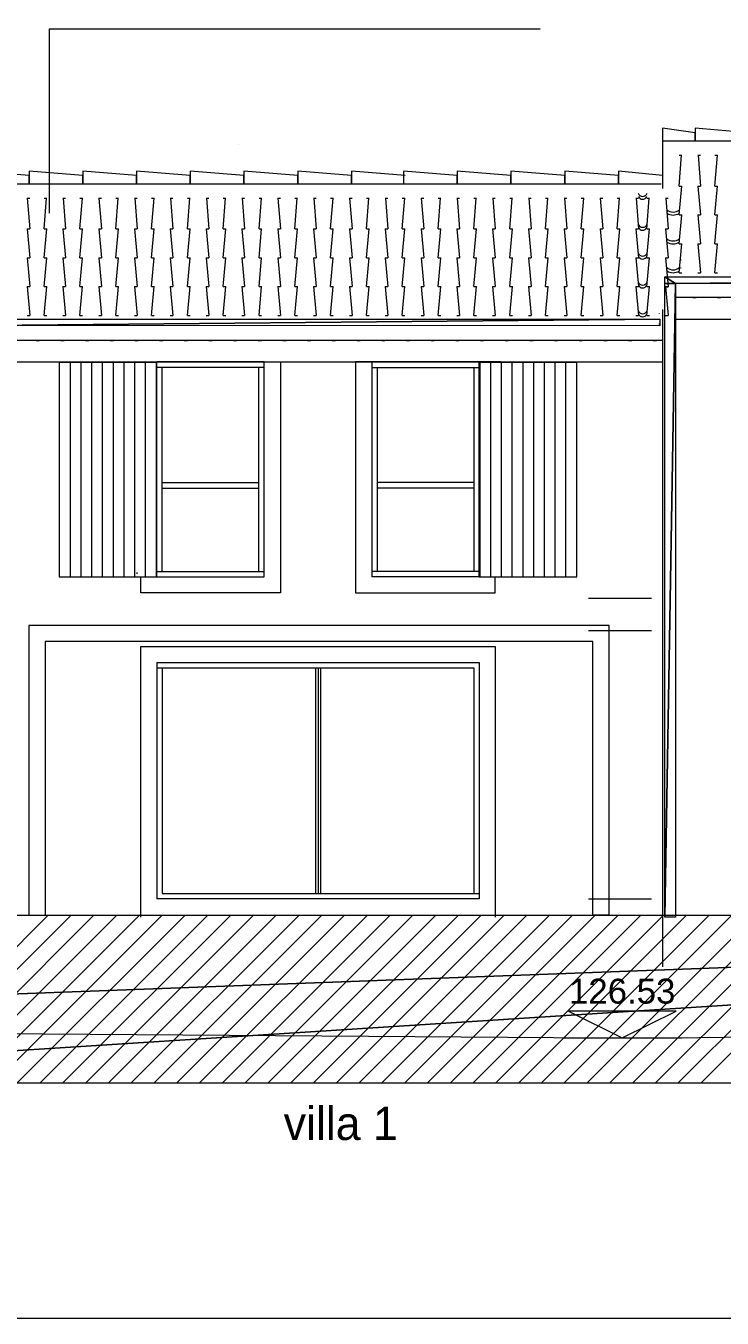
# Model space of a CAD drawing. Header units: metres. Extents: x 1.8 to 67.5, y -52.8 to -10.8.
# Drawn here: x 13.05 to 16.29, y -52.77 to -46.75 of the extents above; entities that cross this region are included whole.
import ezdxf
from ezdxf.enums import TextEntityAlignment as Align
from ezdxf.lldxf.tags import DXFTag

# ---------------------------------------------------------------- set-up
doc = ezdxf.new("R2010")
doc.units = ezdxf.units.M
doc.header["$MEASUREMENT"] = 0
for name, color, linetype in [('Calque commun', 7, 'Continuous'), ('Calque59', 7, 'Continuous'), ('Cotations', 7, 'Continuous'), ('Textes', 7, 'Continuous')]:
    doc.layers.add(name, color=color, linetype=linetype)
doc.styles.add('Arial15', font='arial.ttf', dxfattribs={"height": 0.231939})
doc.styles.add('Century Gothic10', font='GOTHIC.TTF', dxfattribs={"height": 0.310302})
tags = doc.linetypes.add('HIDDEN', pattern=[0.375, 0.25, -0.125]).pattern_tags.tags
tags[6:7] = [DXFTag(74, 4), DXFTag(75, 0), DXFTag(340, '0'), DXFTag(46, 1.0), DXFTag(50, 0.0), DXFTag(44, 0.0), DXFTag(45, 0.0)]
tags[4:5] = [DXFTag(74, 4), DXFTag(75, 0), DXFTag(340, '0'), DXFTag(46, 1.0), DXFTag(50, 0.0), DXFTag(44, 0.0), DXFTag(45, 0.0)]

# ---------------------------------------------------------------- blocks, each defined once
blk = doc.blocks.new('TOIT FACADE 40')
at = {"layer": 'Calque commun', "color": 7, "linetype": 'Continuous', "lineweight": 9}
for p, q in [((77.169, -18.199), (77.169, -18.643)), ((77.17, -20.008), (77.17, -19.768)), ((77.171, -25.892), (77.17, -20.008))]:
    blk.add_line(p, q, dxfattribs=at)
at = {"layer": 'Calque59', "color": 32, "linetype": 'Continuous', "lineweight": 9}
for p, q in [((77.323, -18.331), (77.348, -18.331)), ((77.323, -18.619), (77.346, -18.332)), ((77.498, -18.331), (77.523, -18.331)), ((77.5, -18.332), (77.523, -18.619)), ((77.656, -18.331), (77.681, -18.331)), ((77.656, -18.619), (77.679, -18.332)), ((77.323, -18.888), (77.348, -18.619)), ((77.323, -18.619), (77.348, -18.619)), ((77.498, -18.619), (77.523, -18.888)), ((77.498, -18.619), (77.523, -18.619)), ((77.656, -18.888), (77.681, -18.619)), ((77.656, -18.619), (77.681, -18.619)), ((71.254, -18.731), (71.279, -18.731)), ((71.256, -18.731), (71.279, -19.019)), ((71.413, -19.019), (71.436, -18.731)), ((71.413, -18.731), (71.437, -18.731)), ((71.587, -18.731), (71.612, -18.731)), ((71.589, -18.731), (71.612, -19.019)), ((71.746, -19.019), (71.769, -18.731)), ((71.746, -18.731), (71.771, -18.731)), ((71.921, -18.731), (71.946, -18.731)), ((71.923, -18.731), (71.946, -19.019)), ((72.079, -19.019), (72.102, -18.731)), ((72.079, -18.731), (72.104, -18.731)), ((72.254, -18.731), (72.279, -18.731)), ((72.256, -18.731), (72.279, -19.019)), ((72.413, -19.019), (72.436, -18.731)), ((72.413, -18.731), (72.437, -18.731)), ((72.587, -18.731), (72.612, -18.731)), ((72.589, -18.731), (72.612, -19.019)), ((72.746, -19.019), (72.769, -18.731)), ((72.746, -18.731), (72.771, -18.731)), ((72.921, -18.731), (72.946, -18.731)), ((72.923, -18.731), (72.946, -19.019)), ((73.079, -19.019), (73.102, -18.731)), ((73.079, -18.731), (73.104, -18.731)), ((73.254, -18.731), (73.279, -18.731)), ((73.256, -18.731), (73.279, -19.019)), ((73.413, -19.019), (73.436, -18.731)), ((73.413, -18.731), (73.437, -18.731)), ((73.587, -18.731), (73.612, -18.731)), ((73.589, -18.731), (73.612, -19.019)), ((73.746, -19.019), (73.769, -18.731)), ((73.746, -18.731), (73.771, -18.731)), ((73.921, -18.731), (73.946, -18.731)), ((73.923, -18.731), (73.946, -19.019)), ((74.079, -19.019), (74.102, -18.731)), ((74.079, -18.731), (74.104, -18.731)), ((74.254, -18.731), (74.279, -18.731)), ((74.256, -18.731), (74.279, -19.019)), ((74.413, -19.019), (74.436, -18.731)), ((74.413, -18.731), (74.437, -18.731)), ((74.587, -18.731), (74.612, -18.731)), ((74.589, -18.731), (74.612, -19.019)), ((74.746, -19.019), (74.769, -18.731)), ((74.746, -18.731), (74.771, -18.731)), ((74.921, -18.731), (74.946, -18.731)), ((74.923, -18.731), (74.946, -19.019)), ((75.079, -19.019), (75.102, -18.731)), ((75.079, -18.731), (75.104, -18.731)), ((75.254, -18.731), (75.279, -18.731)), ((75.256, -18.731), (75.279, -19.019)), ((75.412, -19.019), (75.435, -18.731)), ((75.412, -18.731), (75.437, -18.731)), ((75.587, -18.731), (75.612, -18.731)), ((75.589, -18.731), (75.612, -19.019)), ((75.746, -19.019), (75.769, -18.731)), ((75.746, -18.731), (75.771, -18.731)), ((75.921, -18.731), (75.946, -18.731)), ((75.923, -18.731), (75.946, -19.019)), ((76.079, -19.019), (76.102, -18.731)), ((76.079, -18.731), (76.104, -18.731)), ((76.254, -18.731), (76.279, -18.731)), ((76.256, -18.731), (76.279, -19.019)), ((76.412, -19.019), (76.435, -18.731)), ((76.412, -18.731), (76.437, -18.731)), ((76.587, -18.731), (76.612, -18.731)), ((76.589, -18.731), (76.612, -19.019)), ((76.746, -19.019), (76.769, -18.731)), ((76.746, -18.731), (76.771, -18.731)), ((76.921, -18.731), (76.946, -18.731)), ((76.923, -18.731), (76.946, -19.019)), ((77.021, -19.019), (77.044, -18.731)), ((77.021, -18.731), (77.046, -18.731)), ((77.196, -18.731), (77.221, -18.731)), ((77.196, -18.731), (77.221, -18.731)), ((77.198, -18.731), (77.221, -19.019)), ((77.198, -18.732), (77.221, -19.019)), ((77.323, -19.157), (77.348, -18.888)), ((77.323, -18.888), (77.348, -18.888)), ((77.498, -18.888), (77.523, -19.157)), ((77.498, -18.888), (77.523, -18.888)), ((77.656, -19.157), (77.681, -18.888)), ((77.656, -18.888), (77.681, -18.888)), ((71.254, -19.019), (71.279, -19.288)), ((71.254, -19.019), (71.279, -19.019)), ((71.413, -19.288), (71.437, -19.019)), ((71.413, -19.019), (71.437, -19.019)), ((71.587, -19.019), (71.612, -19.288)), ((71.587, -19.019), (71.612, -19.019)), ((71.746, -19.288), (71.771, -19.019)), ((71.746, -19.019), (71.771, -19.019)), ((71.921, -19.019), (71.946, -19.288)), ((71.921, -19.019), (71.946, -19.019)), ((72.079, -19.288), (72.104, -19.019)), ((72.079, -19.019), (72.104, -19.019)), ((72.254, -19.019), (72.279, -19.288)), ((72.254, -19.019), (72.279, -19.019)), ((72.413, -19.288), (72.437, -19.019)), ((72.413, -19.019), (72.437, -19.019)), ((72.587, -19.019), (72.612, -19.288)), ((72.587, -19.019), (72.612, -19.019)), ((72.746, -19.288), (72.771, -19.019)), ((72.746, -19.019), (72.771, -19.019)), ((72.921, -19.019), (72.946, -19.288)), ((72.921, -19.019), (72.946, -19.019)), ((73.079, -19.288), (73.104, -19.019)), ((73.079, -19.019), (73.104, -19.019)), ((73.254, -19.019), (73.279, -19.288)), ((73.254, -19.019), (73.279, -19.019)), ((73.413, -19.288), (73.437, -19.019)), ((73.413, -19.019), (73.437, -19.019)), ((73.587, -19.019), (73.612, -19.288)), ((73.587, -19.019), (73.612, -19.019)), ((73.746, -19.288), (73.771, -19.019)), ((73.746, -19.019), (73.771, -19.019)), ((73.921, -19.019), (73.946, -19.288)), ((73.921, -19.019), (73.946, -19.019)), ((74.079, -19.288), (74.104, -19.019)), ((74.079, -19.019), (74.104, -19.019)), ((74.254, -19.019), (74.279, -19.288)), ((74.254, -19.019), (74.279, -19.019)), ((74.413, -19.288), (74.437, -19.019)), ((74.413, -19.019), (74.437, -19.019)), ((74.587, -19.019), (74.612, -19.288)), ((74.587, -19.019), (74.612, -19.019)), ((74.746, -19.288), (74.771, -19.019)), ((74.746, -19.019), (74.771, -19.019)), ((74.921, -19.019), (74.946, -19.288)), ((74.921, -19.019), (74.946, -19.019)), ((75.079, -19.288), (75.104, -19.019)), ((75.079, -19.019), (75.104, -19.019)), ((75.254, -19.019), (75.279, -19.288)), ((75.254, -19.019), (75.279, -19.019)), ((75.412, -19.288), (75.437, -19.019)), ((75.412, -19.019), (75.437, -19.019)), ((75.587, -19.019), (75.612, -19.288)), ((75.587, -19.019), (75.612, -19.019)), ((75.746, -19.288), (75.771, -19.019)), ((75.746, -19.019), (75.771, -19.019)), ((75.921, -19.019), (75.946, -19.288)), ((75.921, -19.019), (75.946, -19.019)), ((76.079, -19.288), (76.104, -19.019)), ((76.079, -19.019), (76.104, -19.019)), ((76.254, -19.019), (76.279, -19.288)), ((76.254, -19.019), (76.279, -19.019)), ((76.412, -19.288), (76.437, -19.019)), ((76.412, -19.019), (76.437, -19.019)), ((76.587, -19.019), (76.612, -19.288)), ((76.587, -19.019), (76.612, -19.019)), ((76.746, -19.288), (76.771, -19.019)), ((76.746, -19.019), (76.771, -19.019)), ((76.921, -19.019), (76.946, -19.288)), ((76.921, -19.019), (76.946, -19.019)), ((77.021, -19.288), (77.046, -19.019)), ((77.021, -19.019), (77.046, -19.019)), ((77.196, -19.019), (77.221, -19.288)), ((77.196, -19.019), (77.221, -19.019)), ((77.196, -19.019), (77.221, -19.288)), ((77.196, -19.019), (77.221, -19.019)), ((77.323, -19.426), (77.348, -19.157)), ((77.323, -19.157), (77.348, -19.157)), ((77.498, -19.157), (77.523, -19.426)), ((77.498, -19.157), (77.523, -19.157)), ((77.656, -19.426), (77.681, -19.157)), ((77.656, -19.157), (77.681, -19.157)), ((71.254, -19.288), (71.279, -19.556)), ((71.254, -19.288), (71.279, -19.288)), ((71.413, -19.556), (71.437, -19.288)), ((71.413, -19.288), (71.437, -19.288)), ((71.587, -19.288), (71.612, -19.556)), ((71.587, -19.288), (71.612, -19.288)), ((71.746, -19.556), (71.771, -19.288)), ((71.746, -19.288), (71.771, -19.288)), ((71.921, -19.288), (71.946, -19.556)), ((71.921, -19.288), (71.946, -19.288)), ((72.079, -19.556), (72.104, -19.288)), ((72.079, -19.288), (72.104, -19.288)), ((72.254, -19.288), (72.279, -19.556)), ((72.254, -19.288), (72.279, -19.288)), ((72.413, -19.556), (72.437, -19.288)), ((72.413, -19.288), (72.437, -19.288)), ((72.587, -19.288), (72.612, -19.556)), ((72.587, -19.288), (72.612, -19.288)), ((72.746, -19.556), (72.771, -19.288)), ((72.746, -19.288), (72.771, -19.288)), ((72.921, -19.288), (72.946, -19.556)), ((72.921, -19.288), (72.946, -19.288)), ((73.079, -19.556), (73.104, -19.288)), ((73.079, -19.288), (73.104, -19.288)), ((73.254, -19.288), (73.279, -19.556)), ((73.254, -19.288), (73.279, -19.288)), ((73.413, -19.556), (73.437, -19.288)), ((73.413, -19.288), (73.437, -19.288)), ((73.587, -19.288), (73.612, -19.556)), ((73.587, -19.288), (73.612, -19.288)), ((73.746, -19.556), (73.771, -19.288)), ((73.746, -19.288), (73.771, -19.288)), ((73.921, -19.288), (73.946, -19.556)), ((73.921, -19.288), (73.946, -19.288)), ((74.079, -19.556), (74.104, -19.288)), ((74.079, -19.288), (74.104, -19.288)), ((74.254, -19.288), (74.279, -19.556)), ((74.254, -19.288), (74.279, -19.288)), ((74.413, -19.556), (74.437, -19.288)), ((74.413, -19.288), (74.437, -19.288)), ((74.587, -19.288), (74.612, -19.556)), ((74.587, -19.288), (74.612, -19.288)), ((74.746, -19.556), (74.771, -19.288)), ((74.746, -19.288), (74.771, -19.288)), ((74.921, -19.288), (74.946, -19.556)), ((74.921, -19.288), (74.946, -19.288)), ((75.079, -19.556), (75.104, -19.288)), ((75.079, -19.288), (75.104, -19.288)), ((75.254, -19.288), (75.279, -19.556)), ((75.254, -19.288), (75.279, -19.288)), ((75.412, -19.556), (75.437, -19.288)), ((75.412, -19.288), (75.437, -19.288)), ((75.587, -19.288), (75.612, -19.556)), ((75.587, -19.288), (75.612, -19.288)), ((75.746, -19.556), (75.771, -19.288)), ((75.746, -19.288), (75.771, -19.288)), ((75.921, -19.288), (75.946, -19.556)), ((75.921, -19.288), (75.946, -19.288)), ((76.079, -19.556), (76.104, -19.288)), ((76.079, -19.288), (76.104, -19.288)), ((76.254, -19.288), (76.279, -19.556)), ((76.254, -19.288), (76.279, -19.288)), ((76.412, -19.556), (76.437, -19.288)), ((76.412, -19.288), (76.437, -19.288)), ((76.587, -19.288), (76.612, -19.556)), ((76.587, -19.288), (76.612, -19.288)), ((76.746, -19.556), (76.771, -19.288)), ((76.746, -19.288), (76.771, -19.288)), ((76.921, -19.288), (76.946, -19.556)), ((76.921, -19.288), (76.946, -19.288)), ((77.021, -19.556), (77.046, -19.288)), ((77.021, -19.288), (77.046, -19.288)), ((77.196, -19.288), (77.221, -19.556)), ((77.196, -19.288), (77.221, -19.288)), ((77.196, -19.288), (77.221, -19.557)), ((77.196, -19.288), (77.221, -19.288)), ((77.323, -19.426), (77.348, -19.426)), ((77.498, -19.426), (77.523, -19.426)), ((77.656, -19.426), (77.681, -19.426)), ((71.254, -19.556), (71.279, -19.825)), ((71.254, -19.556), (71.279, -19.556)), ((71.413, -19.825), (71.437, -19.556)), ((71.413, -19.556), (71.437, -19.556)), ((71.587, -19.556), (71.612, -19.825)), ((71.587, -19.556), (71.612, -19.556)), ((71.746, -19.825), (71.771, -19.556)), ((71.746, -19.556), (71.771, -19.556)), ((71.921, -19.556), (71.946, -19.825)), ((71.921, -19.556), (71.946, -19.556)), ((72.079, -19.825), (72.104, -19.556)), ((72.079, -19.556), (72.104, -19.556)), ((72.254, -19.556), (72.279, -19.825)), ((72.254, -19.556), (72.279, -19.556)), ((72.413, -19.825), (72.437, -19.556)), ((72.413, -19.556), (72.437, -19.556)), ((72.587, -19.556), (72.612, -19.825)), ((72.587, -19.556), (72.612, -19.556)), ((72.746, -19.825), (72.771, -19.556)), ((72.746, -19.556), (72.771, -19.556)), ((72.921, -19.556), (72.946, -19.825)), ((72.921, -19.556), (72.946, -19.556)), ((73.079, -19.825), (73.104, -19.556)), ((73.079, -19.556), (73.104, -19.556)), ((73.254, -19.556), (73.279, -19.825)), ((73.254, -19.556), (73.279, -19.556)), ((73.413, -19.825), (73.437, -19.556)), ((73.413, -19.556), (73.437, -19.556)), ((73.587, -19.556), (73.612, -19.825)), ((73.587, -19.556), (73.612, -19.556)), ((73.746, -19.825), (73.771, -19.556)), ((73.746, -19.556), (73.771, -19.556)), ((73.921, -19.556), (73.946, -19.825)), ((73.921, -19.556), (73.946, -19.556)), ((74.079, -19.825), (74.104, -19.556)), ((74.079, -19.556), (74.104, -19.556)), ((74.254, -19.556), (74.279, -19.825)), ((74.254, -19.556), (74.279, -19.556)), ((74.413, -19.825), (74.437, -19.556)), ((74.413, -19.556), (74.437, -19.556)), ((74.587, -19.556), (74.612, -19.825)), ((74.587, -19.556), (74.612, -19.556)), ((74.746, -19.825), (74.771, -19.556)), ((74.746, -19.556), (74.771, -19.556)), ((74.921, -19.556), (74.946, -19.825)), ((74.921, -19.556), (74.946, -19.556)), ((75.079, -19.825), (75.104, -19.556)), ((75.079, -19.556), (75.104, -19.556)), ((75.254, -19.556), (75.279, -19.825)), ((75.254, -19.556), (75.279, -19.556)), ((75.412, -19.825), (75.437, -19.556)), ((75.412, -19.556), (75.437, -19.556)), ((75.587, -19.556), (75.612, -19.825)), ((75.587, -19.556), (75.612, -19.556)), ((75.746, -19.825), (75.771, -19.556)), ((75.746, -19.556), (75.771, -19.556)), ((75.921, -19.556), (75.946, -19.825)), ((75.921, -19.556), (75.946, -19.556)), ((76.079, -19.825), (76.104, -19.556)), ((76.079, -19.556), (76.104, -19.556)), ((76.254, -19.556), (76.279, -19.825)), ((76.254, -19.556), (76.279, -19.556)), ((76.412, -19.825), (76.437, -19.556)), ((76.412, -19.556), (76.437, -19.556)), ((76.587, -19.556), (76.612, -19.825)), ((76.587, -19.556), (76.612, -19.556)), ((76.746, -19.825), (76.771, -19.556)), ((76.746, -19.556), (76.771, -19.556)), ((76.921, -19.556), (76.946, -19.825)), ((76.921, -19.556), (76.946, -19.556)), ((77.021, -19.825), (77.046, -19.556)), ((77.021, -19.556), (77.046, -19.556)), ((77.196, -19.556), (77.221, -19.825)), ((77.196, -19.556), (77.221, -19.556)), ((77.196, -19.557), (77.221, -19.826)), ((77.196, -19.557), (77.221, -19.557)), ((77.451, -19.658), (77.481, -19.658)), ((77.681, -19.658), (77.711, -19.658)), ((71.254, -19.825), (71.279, -19.825)), ((71.413, -19.825), (71.437, -19.825)), ((71.587, -19.825), (71.612, -19.825)), ((71.746, -19.825), (71.771, -19.825)), ((71.921, -19.825), (71.946, -19.825)), ((72.079, -19.825), (72.104, -19.825)), ((72.254, -19.825), (72.279, -19.825)), ((72.413, -19.825), (72.437, -19.825)), ((72.587, -19.825), (72.612, -19.825)), ((72.746, -19.825), (72.771, -19.825)), ((72.921, -19.825), (72.946, -19.825)), ((73.079, -19.825), (73.104, -19.825)), ((73.254, -19.825), (73.279, -19.825)), ((73.413, -19.825), (73.437, -19.825)), ((73.587, -19.825), (73.612, -19.825)), ((73.746, -19.825), (73.771, -19.825)), ((73.921, -19.825), (73.946, -19.825)), ((74.079, -19.825), (74.104, -19.825)), ((74.254, -19.825), (74.279, -19.825)), ((74.413, -19.825), (74.437, -19.825)), ((74.587, -19.825), (74.612, -19.825)), ((74.746, -19.825), (74.771, -19.825)), ((74.921, -19.825), (74.946, -19.825)), ((75.079, -19.825), (75.104, -19.825)), ((75.254, -19.825), (75.279, -19.825)), ((75.412, -19.825), (75.437, -19.825)), ((75.587, -19.825), (75.612, -19.825)), ((75.746, -19.825), (75.771, -19.825)), ((75.921, -19.825), (75.946, -19.825)), ((76.079, -19.825), (76.104, -19.825)), ((76.254, -19.825), (76.279, -19.825)), ((76.412, -19.825), (76.437, -19.825)), ((76.587, -19.825), (76.612, -19.825)), ((76.746, -19.825), (76.771, -19.825)), ((76.921, -19.825), (76.946, -19.825)), ((77.021, -19.825), (77.046, -19.825)), ((77.196, -19.825), (77.221, -19.825)), ((77.196, -19.826), (77.221, -19.826)), ((71.338, -20.058), (71.368, -20.058)), ((71.568, -20.058), (71.598, -20.058)), ((71.798, -20.058), (71.828, -20.058)), ((72.028, -20.058), (72.057, -20.058)), ((72.257, -20.058), (72.287, -20.058)), ((72.487, -20.058), (72.517, -20.058)), ((72.717, -20.058), (72.747, -20.058)), ((72.947, -20.058), (72.976, -20.058)), ((73.176, -20.058), (73.206, -20.058)), ((73.406, -20.058), (73.436, -20.058)), ((73.636, -20.058), (73.665, -20.058)), ((73.865, -20.058), (73.895, -20.058)), ((74.095, -20.058), (74.125, -20.058)), ((74.325, -20.058), (74.355, -20.058)), ((74.555, -20.058), (74.584, -20.058)), ((74.784, -20.058), (74.814, -20.058)), ((75.014, -20.058), (75.044, -20.058)), ((75.244, -20.058), (75.274, -20.058)), ((75.474, -20.058), (75.503, -20.058)), ((75.703, -20.058), (75.733, -20.058)), ((75.933, -20.058), (75.963, -20.058)), ((76.163, -20.058), (76.192, -20.058)), ((76.392, -20.058), (76.422, -20.058)), ((76.622, -20.058), (76.652, -20.058)), ((76.852, -20.058), (76.882, -20.058)), ((77.082, -20.058), (77.111, -20.058))]:
    blk.add_line(p, q, dxfattribs=at)
for points in [[(77.472, -18.122, 0), (77.169, -18.081, 0), (77.169, -18.199, 0), (77.472, -18.199, 0), (77.472, -18.122, 0)], [(77.972, -18.122, 0), (77.472, -18.081, 0), (77.472, -18.199, 0), (77.972, -18.199, 0), (77.972, -18.122, 0)], [(71.273, -18.521, 0), (70.771, -18.481, 0), (70.771, -18.599, 0), (71.273, -18.599, 0), (71.273, -18.521, 0)], [(71.773, -18.521, 0), (71.273, -18.481, 0), (71.273, -18.599, 0), (71.773, -18.599, 0), (71.773, -18.521, 0)], [(72.273, -18.521, 0), (71.773, -18.481, 0), (71.773, -18.599, 0), (72.273, -18.599, 0), (72.273, -18.521, 0)], [(72.773, -18.521, 0), (72.273, -18.481, 0), (72.273, -18.599, 0), (72.773, -18.599, 0), (72.773, -18.521, 0)], [(73.273, -18.521, 0), (72.773, -18.481, 0), (72.773, -18.599, 0), (73.273, -18.599, 0), (73.273, -18.521, 0)], [(73.773, -18.521, 0), (73.273, -18.481, 0), (73.273, -18.599, 0), (73.773, -18.599, 0), (73.773, -18.521, 0)], [(74.273, -18.521, 0), (73.773, -18.481, 0), (73.773, -18.599, 0), (74.273, -18.599, 0), (74.273, -18.521, 0)], [(74.772, -18.521, 0), (74.273, -18.481, 0), (74.273, -18.599, 0), (74.758, -18.599, 0)], [(75.258, -18.521, 0), (74.758, -18.481, 0), (74.758, -18.599, 0), (75.258, -18.599, 0), (75.258, -18.521, 0)], [(75.758, -18.521, 0), (75.258, -18.481, 0), (75.258, -18.599, 0), (75.758, -18.599, 0), (75.758, -18.521, 0)], [(76.258, -18.521, 0), (75.758, -18.481, 0), (75.758, -18.599, 0), (76.258, -18.599, 0), (76.258, -18.521, 0)], [(76.758, -18.521, 0), (76.258, -18.481, 0), (76.258, -18.599, 0), (76.758, -18.599, 0), (76.758, -18.521, 0)], [(77.169, -18.521, 0), (76.758, -18.481, 0), (76.758, -18.599, 0), (77.155, -18.599, 0)]]:
    blk.add_polyline3d(points, dxfattribs=at)
for centre, radius, start, end in [((76.984, -18.673), 0.0425, 194.9445, 344.5538), ((76.983, -18.701), 0.0412, 199.9044, 339.5843), ((77.267, -18.765), 0.0966, 231.7742, 307.8798), ((77.267, -18.776), 0.113, 239.338, 300.3165), ((76.984, -18.961), 0.0425, 194.9475, 344.5526), ((76.983, -18.99), 0.0412, 199.9032, 339.5847), ((77.267, -19.034), 0.0966, 231.7743, 307.88), ((76.984, -19.23), 0.0425, 194.947, 344.5529), ((77.267, -19.044), 0.113, 239.3383, 300.3162), ((76.983, -19.258), 0.0412, 199.9048, 339.5842), ((77.267, -19.303), 0.0966, 231.7752, 307.8797), ((77.267, -19.313), 0.113, 239.3369, 300.3168), ((76.984, -19.499), 0.0425, 194.9457, 344.5533), ((76.983, -19.527), 0.0412, 199.9026, 339.5849), ((76.984, -19.767), 0.0425, 194.946, 344.5532), ((76.983, -19.796), 0.0412, 199.9031, 339.5846)]:
    blk.add_arc(centre, radius, start, end, dxfattribs=at)
blk = doc.blocks.new('hatch7')
at = {"layer": 'Calque commun', "color": 8, "linetype": 'Continuous', "lineweight": 9}
for p, q in [((-58.632, 12.933), (-58.632, 14.929)), ((-58.532, 12.933), (-58.532, 14.929)), ((-58.432, 12.933), (-58.432, 14.929)), ((-58.332, 12.933), (-58.332, 14.929)), ((-58.232, 12.933), (-58.232, 14.929)), ((-58.132, 12.933), (-58.132, 14.929)), ((-58.032, 12.933), (-58.032, 14.929)), ((-57.932, 12.933), (-57.932, 14.929)), ((-57.832, 12.933), (-57.832, 14.929)), ((-57.732, 12.933), (-57.732, 14.929))]:
    blk.add_line(p, q, dxfattribs=at)
mesh = blk.add_polyface(dxfattribs=at)
corners = [(-58.64, 14.929), (-58.64, 12.933), (-57.732, 12.933), (-57.732, 14.929)]
mesh.append_faces([[corners[k] for k in face] for face in [(0, 1, 2, 3)]], dxfattribs={"color": 8})
blk = doc.blocks.new('hatch8')
at = {"layer": 'Calque commun', "color": 8, "linetype": 'Continuous', "lineweight": 9}
for p, q in [((-62.448, 14.929), (-62.448, 12.933)), ((-62.348, 14.929), (-62.348, 12.933)), ((-62.248, 14.929), (-62.248, 12.933)), ((-62.148, 14.929), (-62.148, 12.933)), ((-62.048, 14.929), (-62.048, 12.933)), ((-61.948, 14.929), (-61.948, 12.933)), ((-61.848, 14.929), (-61.848, 12.933)), ((-61.748, 14.929), (-61.748, 12.933)), ((-61.648, 14.929), (-61.648, 12.933))]:
    blk.add_line(p, q, dxfattribs=at)
mesh = blk.add_polyface(dxfattribs=at)
corners = [(-61.64, 14.929), (-62.548, 14.929), (-62.548, 12.933), (-61.64, 12.933)]
mesh.append_faces([[corners[k] for k in face] for face in [(0, 1, 2, 3)]], dxfattribs={"color": 8})
blk = doc.blocks.new('Block4')
at = {"layer": 'Calque commun', "color": 0, "linetype": 'Continuous', "lineweight": 9}
blk.add_line((-0.55, 0), (0.55, 0), dxfattribs=at)
blk.add_polyline3d([(-0.5, 0.25, 0), (0, 0, 0), (0.5, 0.25, 0), (-0.5, 0.25, 0)], dxfattribs=at)
blk = doc.blocks.new('Lvl1')
at = {"layer": 'Calque commun', "color": 0, "linetype": 'ByBlock', "lineweight": -2}
blk.add_blockref('Block4', (0, 0), dxfattribs=at)
blk = doc.blocks.new('facade villa 123-21')
at = {"layer": 'Cotations', "color": 250, "linetype": 'ByBlock', "lineweight": -2}
blk.add_blockref('Lvl1', (-57.308, 8.637), dxfattribs=at)
at = {"layer": 'Cotations', "color": 212, "linetype": 'ByBlock', "lineweight": -2, "style": 'Arial15'}
blk.add_text('126.53', height=0.2319, dxfattribs=at).set_placement((-57.309, 8.887), align=Align.BOTTOM_CENTER)
blk = doc.blocks.new('hatch27')
at = {"layer": 'Calque commun', "color": 7, "linetype": 'Continuous', "lineweight": 9}
for p, q in [((-62.651, 9.78), (-64.214, 8.216)), ((-62.438, 9.78), (-64.002, 8.216)), ((-62.226, 9.78), (-63.79, 8.216)), ((-62.014, 9.78), (-63.578, 8.216)), ((-61.802, 9.78), (-63.366, 8.216)), ((-61.59, 9.78), (-63.154, 8.216)), ((-61.378, 9.78), (-62.942, 8.216)), ((-61.166, 9.78), (-62.73, 8.216)), ((-60.953, 9.78), (-62.517, 8.216)), ((-60.741, 9.78), (-62.305, 8.216)), ((-60.529, 9.78), (-62.093, 8.216)), ((-60.317, 9.78), (-61.881, 8.216)), ((-60.105, 9.78), (-61.669, 8.216)), ((-59.893, 9.78), (-61.457, 8.216)), ((-59.681, 9.78), (-61.245, 8.216)), ((-59.469, 9.78), (-61.033, 8.216)), ((-59.256, 9.78), (-60.82, 8.216)), ((-59.044, 9.78), (-60.608, 8.216)), ((-58.832, 9.78), (-60.396, 8.216)), ((-58.62, 9.78), (-60.184, 8.216)), ((-58.408, 9.78), (-59.972, 8.216)), ((-58.196, 9.78), (-59.76, 8.216)), ((-57.984, 9.78), (-59.548, 8.216)), ((-57.771, 9.78), (-59.336, 8.216)), ((-57.559, 9.78), (-59.123, 8.216)), ((-57.347, 9.78), (-58.911, 8.216)), ((-57.135, 9.78), (-58.699, 8.216)), ((-56.923, 9.78), (-58.487, 8.216)), ((-56.711, 9.78), (-58.275, 8.216)), ((-56.499, 9.78), (-58.063, 8.216)), ((-56.287, 9.78), (-57.851, 8.216)), ((-56.074, 9.78), (-57.639, 8.216)), ((-55.862, 9.78), (-57.426, 8.216)), ((-55.65, 9.78), (-57.214, 8.216)), ((-55.438, 9.78), (-57.002, 8.216)), ((-55.226, 9.78), (-56.79, 8.216)), ((-55.014, 9.78), (-56.578, 8.216))]:
    blk.add_line(p, q, dxfattribs=at)
at = {"layer": 'Calque commun', "color": 7, "linetype": 'Continuous', "lineweight": 18}
mesh = blk.add_polyface(dxfattribs=at)
corners = [(-66.106, 8.929), (-65.154, 9.78), (-43.221, 9.78), (-38.937, 8.929), (-38.937, 8.216), (-38.978, 8.929), (-67.691, 8.216), (-38.978, 9.099), (-67.691, 8.93)]
mesh.append_faces([[corners[k] for k in face] for face in [(6, 2, 4)]], dxfattribs={"vtx0": -1, "vtx1": -1, "color": 7})
mesh.append_faces([[corners[k] for k in face] for face in [(4, 2, 5), (6, 0, 2)]], dxfattribs={"vtx0": -1, "vtx1": -1, "vtx2": -1, "color": 7})
mesh.append_faces([[corners[k] for k in face] for face in [(3, 4, 5), (7, 5, 2)]], dxfattribs={"vtx1": -1, "color": 7})
mesh.append_faces([[corners[k] for k in face] for face in [(0, 1, 2), (6, 8, 0)]], dxfattribs={"vtx2": -1, "color": 7})
blk = doc.blocks.new('facade villa 123-31')
at = {"layer": 'Calque commun', "color": 7, "linetype": 'Continuous', "lineweight": 9}
for p, q in [((-60.882, 16.959), (-60.882, 16.959)), ((-60.882, 16.959), (-60.882, 16.959)), ((-60.882, 16.959), (-60.882, 16.958)), ((-56.766, 15.884), (-56.761, 15.884)), ((-56.761, 15.808), (-56.766, 15.808)), ((-56.968, 15.288), (-56.955, 15.288)), ((-56.966, 15.384), (-56.966, 15.382)), ((-61.64, 12.933), (-61.64, 14.933)), ((-60.64, 14.933), (-61.64, 14.933)), ((-60.64, 12.933), (-60.64, 14.933)), ((-59.64, 14.933), (-58.64, 14.933)), ((-59.64, 14.933), (-59.64, 12.933)), ((-58.64, 12.933), (-58.64, 14.933)), ((-58.44, 14.933), (-58.637, 14.933)), ((-60.64, 14.883), (-61.64, 14.883)), ((-61.59, 13.808), (-61.59, 14.883)), ((-60.69, 13.808), (-60.69, 14.883)), ((-59.64, 14.883), (-58.64, 14.883)), ((-59.587, 13.812), (-59.587, 14.886)), ((-58.687, 13.812), (-58.687, 14.886)), ((-60.69, 13.808), (-61.59, 13.808)), ((-61.59, 13.758), (-61.59, 13.808)), ((-61.59, 13.758), (-60.69, 13.758)), ((-61.59, 12.983), (-61.59, 13.758)), ((-60.69, 13.758), (-60.69, 13.808)), ((-60.69, 12.983), (-60.69, 13.758)), ((-58.687, 13.812), (-59.587, 13.812)), ((-59.587, 13.762), (-59.587, 13.812)), ((-59.587, 13.762), (-58.687, 13.762)), ((-59.587, 12.986), (-59.587, 13.762)), ((-58.687, 13.762), (-58.687, 13.812)), ((-58.687, 12.986), (-58.687, 13.762)), ((-61.824, 12.961), (-61.824, 12.971)), ((-61.64, 12.983), (-60.64, 12.983)), ((-61.64, 12.933), (-60.64, 12.933)), ((-58.64, 12.983), (-59.64, 12.983)), ((-58.64, 12.933), (-59.64, 12.933)), ((-58.64, 12.933), (-58.277, 12.933)), ((-57.431, 12.48), (-62.831, 12.48)), ((-62.831, 12.48), (-62.831, 9.78)), ((-57.431, 9.78), (-57.431, 12.48)), ((-57.581, 12.33), (-62.681, 12.33)), ((-62.681, 12.33), (-62.681, 9.78)), ((-57.581, 9.78), (-57.581, 12.33)), ((-61.64, 12.133), (-58.64, 12.133)), ((-61.64, 12.133), (-61.64, 12.133)), ((-61.64, 12.133), (-61.64, 12.133)), ((-61.64, 12.133), (-61.64, 12.133)), ((-61.64, 12.133), (-61.64, 12.133)), ((-61.64, 12.133), (-61.64, 9.933)), ((-61.64, 12.083), (-61.59, 12.083)), ((-61.59, 12.083), (-61.59, 9.983)), ((-61.59, 12.083), (-58.69, 12.083)), ((-60.165, 12.083), (-60.165, 9.983)), ((-60.14, 12.083), (-60.14, 9.983)), ((-60.115, 9.983), (-60.115, 12.083)), ((-58.64, 12.133), (-58.64, 9.933)), ((-58.64, 9.933), (-61.64, 9.933)), ((-61.59, 9.983), (-58.64, 9.983)), ((-62.831, 9.78), (-62.681, 9.78)), ((-57.431, 9.78), (-57.581, 9.78))]:
    blk.add_line(p, q, dxfattribs=at)
at = {"layer": 'Calque commun', "color": 7, "linetype": 'Continuous', "lineweight": -2}
blk.add_line((-56.966, 15.308), (-56.966, 15.308), dxfattribs=at)
at = {"layer": 'Calque commun', "color": 5, "linetype": 'Continuous', "lineweight": 9}
blk.add_line((-56.813, 15.331), (-50.332, 15.331), dxfattribs=at)
at = {"layer": 'Calque commun', "color": 23, "linetype": 'Continuous', "lineweight": -2}
blk.add_line((-56.968, 15.155), (-56.968, 15.155), dxfattribs=at)
at = {"layer": 'Calque commun', "color": 26, "linetype": 'HIDDEN', "lineweight": 18}
for p, q in [((-67.154, 8.705), (-57.084, 8.635)), ((-57.084, 8.635), (-50.196, 8.725)), ((-57.084, 8.635), (-57.084, 8.635))]:
    blk.add_line(p, q, dxfattribs=at)
at = {"layer": 'Calque commun', "color": 5, "linetype": 'Continuous', "lineweight": 18}
blk.add_polyline3d([(-58.071, 18.032, 0), (-62.643, 18.032, 0), (-62.643, 16.319, 0)], dxfattribs=at)
at = {"layer": 'Calque commun', "color": 5, "linetype": 'Continuous', "lineweight": 9}
for points in [[(-61.79, 14.929, 0), (-61.79, 14.933, 0), (-60.49, 14.933, 0), (-60.49, 12.933, 0), (-60.49, 12.783, 0), (-61.79, 12.783, 0), (-61.79, 12.933, 0)], [(-58.49, 14.929, 0), (-58.49, 14.933, 0), (-59.79, 14.933, 0), (-59.79, 12.933, 0), (-59.79, 12.783, 0), (-58.49, 12.783, 0), (-58.49, 12.933, 0)], [(-61.79, 9.761, 0), (-61.79, 12.283, 0), (-58.49, 12.283, 0), (-58.49, 9.761, 0)]]:
    blk.add_polyline3d(points, dxfattribs=at)
at = {"layer": 'Cotations', "color": 11, "linetype": 'HIDDEN', "lineweight": 18}
for p, q in [((-57.621, 12.733), (-57.037, 12.733)), ((-57.621, 12.433), (-57.037, 12.433)), ((-57.621, 9.933), (-57.037, 9.933))]:
    blk.add_line(p, q, dxfattribs=at)
at = {"layer": 'Cotations', "color": 7, "linetype": 'Continuous', "lineweight": 9}
blk.add_line((-58.69, 12.083), (-58.69, 9.983), dxfattribs=at)
at = {"layer": 'Calque commun', "color": 0, "linetype": 'ByBlock', "lineweight": -2}
for name, p in [('TOIT FACADE 40', (-134.102, 35.191)), ('hatch8', (0, 0)), ('hatch7', (0, 0)), ('hatch27', (0, 0))]:
    blk.add_blockref(name, p, dxfattribs=at)
at = {"layer": 'Cotations', "color": 212, "linetype": 'ByBlock', "lineweight": -2}
blk.add_blockref('facade villa 123-21', (0, 0), dxfattribs=at)
at = {"layer": 'Textes', "color": 5, "linetype": 'ByBlock', "lineweight": -2, "style": 'Century Gothic10'}
blk.add_text('villa 1', height=0.3103, dxfattribs=at).set_placement((-60.459, 7.593), align=Align.BOTTOM_LEFT)
at = {"layer": 'Calque commun', "color": 8, "linetype": 'Continuous', "lineweight": 9}
mesh = blk.add_polyface(dxfattribs=at)
corners = [(-56.813, 15.665), (-56.813, 9.761), (-56.913, 9.761), (-50.359, 15.726), (-56.913, 15.726), (-56.913, 15.665), (-50.359, 15.665)]
mesh.append_faces([[corners[k] for k in face] for face in [(3, 0, 4)]], dxfattribs={"vtx0": -1, "vtx1": -1, "color": 8})
mesh.append_faces([[corners[k] for k in face] for face in [(2, 5, 0), (5, 4, 0)]], dxfattribs={"vtx1": -1, "vtx2": -1, "color": 8})
mesh.append_faces([[corners[k] for k in face] for face in [(0, 1, 2), (3, 6, 0)]], dxfattribs={"vtx2": -1, "color": 8})
at = {"layer": 'Calque commun', "color": 5, "linetype": 'Continuous', "lineweight": 9}
mesh = blk.add_polyface(dxfattribs=at)
corners = [(-56.813, 15.333), (-50.332, 15.333), (-50.332, 15.533), (-56.813, 15.533)]
mesh.append_faces([[corners[k] for k in face] for face in [(0, 1, 2, 3)]], dxfattribs={"color": 5})
at = {"layer": 'Calque commun', "color": 8, "linetype": 'Continuous', "lineweight": 9}
mesh = blk.add_polyface(dxfattribs=at)
corners = [(-63.325, 15.333), (-63.225, 15.272), (-63.325, 15.272), (-63.225, 9.761), (-63.325, 9.761), (-56.959, 15.271), (-56.959, 15.333)]
mesh.append_faces([[corners[k] for k in face] for face in [(0, 1, 2)]], dxfattribs={"vtx0": -1, "vtx1": -1, "color": 8})
mesh.append_faces([[corners[k] for k in face] for face in [(5, 1, 6)]], dxfattribs={"vtx1": -1, "color": 8})
mesh.append_faces([[corners[k] for k in face] for face in [(4, 2, 1), (0, 6, 1)]], dxfattribs={"vtx1": -1, "vtx2": -1, "color": 8})
mesh.append_faces([[corners[k] for k in face] for face in [(1, 3, 4)]], dxfattribs={"vtx2": -1, "color": 8})
at = {"layer": 'Calque commun', "color": 5, "linetype": 'Continuous', "lineweight": 9}
mesh = blk.add_polyface(dxfattribs=at)
corners = [(-63.225, 14.933), (-56.932, 14.933), (-56.932, 15.133), (-63.225, 15.133)]
mesh.append_faces([[corners[k] for k in face] for face in [(0, 1, 2, 3)]], dxfattribs={"color": 5})

msp = doc.modelspace()

# ---------------------------------------------------------------- block references
at = {"layer": 'Calque commun', "color": 0, "linetype": 'ByBlock', "lineweight": -2, "xscale": 0.5, "yscale": 0.5, "zscale": 0.5}
msp.add_blockref('facade villa 123-31', (44.4776, -55.7792), dxfattribs=at)

# ---------------------------------------------------------------- meshes
at = {"layer": 'Calque commun', "color": 7, "linetype": 'Continuous', "lineweight": 9}
mesh = msp.add_polyface(dxfattribs=at)
corners = [(61.7636, -10.7659), (1.7636, -10.7659), (1.7636, -52.7659), (61.7636, -52.7659)]
mesh.append_faces([[corners[k] for k in face] for face in [(0, 1, 2, 3)]], dxfattribs={"color": 7})

doc.saveas('drawing.dxf')
